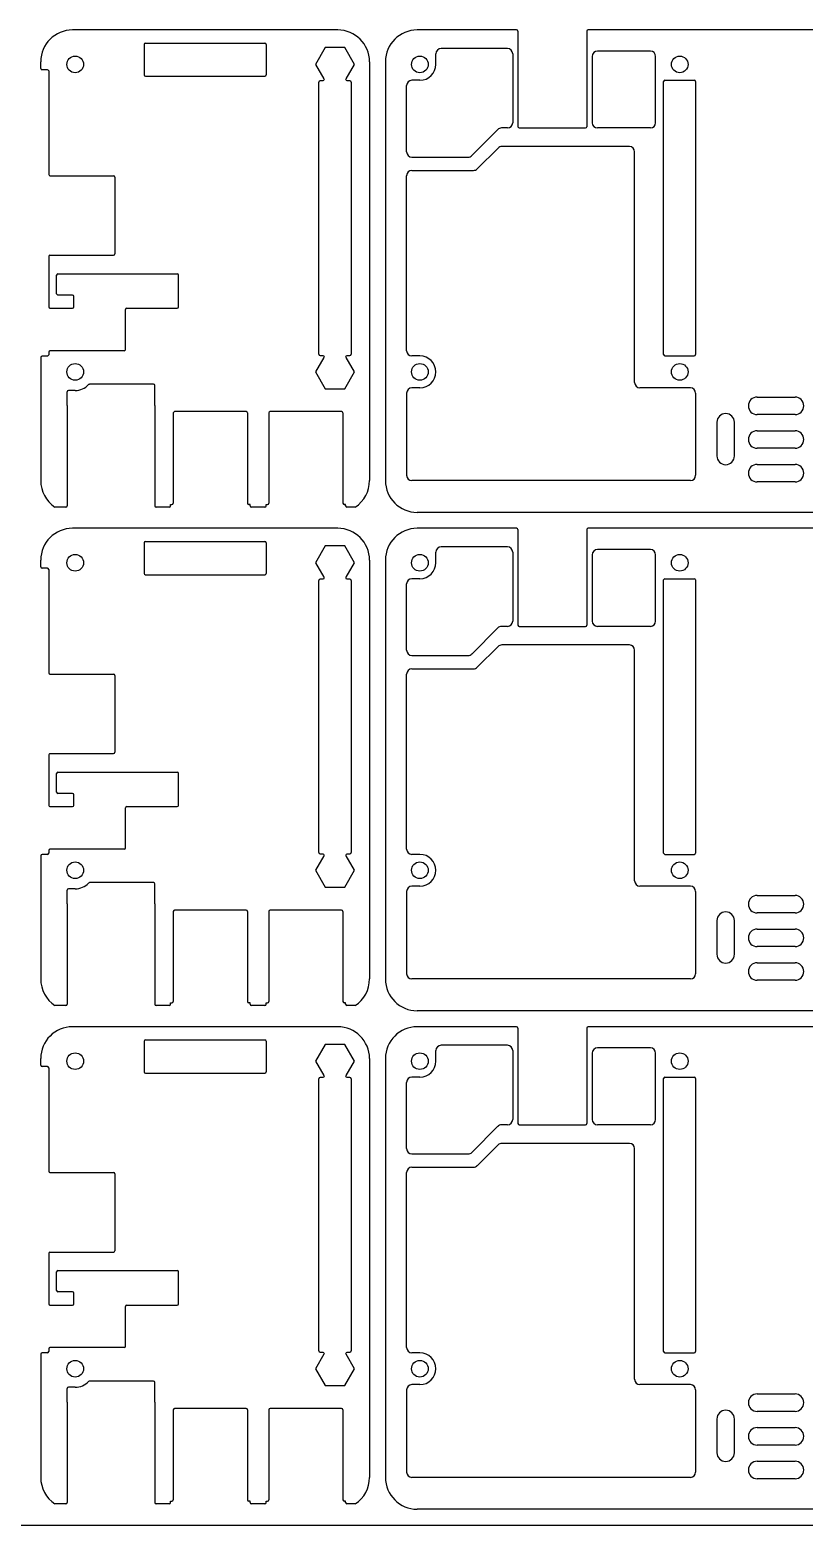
# Model space of a CAD drawing. Extents: x 0 to 610, y 0 to 610.
# Drawn here: x 299 to 444.9, y 0 to 282 of the extents above; entities that cross this region are included whole.
import ezdxf

# ---------------------------------------------------------------- set-up
doc = ezdxf.new("R2010")
doc.units = 0
doc.layers.get('0').update_dxf_attribs({"linetype": 'CONTINUOUS'})

msp = doc.modelspace()

# ---------------------------------------------------------------- linework, layer by layer
for p, q in [((357, 282), (307, 282)), ((390.75, 282), (372, 282)), ((590, 282), (404.25, 282)), ((389, 278.5), (376.5, 278.5)), ((415.96, 278), (406, 278)), ((416.96, 264.5), (416.96, 277)), ((302.5, 274.25), (302.5, 254.75)), ((363, 276), (363, 197)), ((366, 276), (366, 197)), ((353.46, 220.85), (353.46, 272.15)), ((359.54, 272.15), (359.54, 220.85)), ((418.46, 220.75), (418.46, 272.25)), ((424.5, 272.25), (424.5, 220.75)), ((302.5, 239.25), (302.5, 229.75)), ((301, 220.24), (301, 197)), ((370, 213.5), (370, 198)), ((306, 211.17), (306, 192.25)), ((322.5, 211.17), (322.5, 192.25)), ((326, 209.75), (326, 192.75)), ((339.75, 210), (326.25, 210)), ((340, 209.75), (340, 192.75)), ((344, 209.75), (344, 192.75)), ((357.75, 210), (344.25, 210)), ((358, 209.75), (358, 192.75)), ((423.5, 197), (371, 197)), ((305.75, 192), (303.68, 192)), ((325.25, 192), (322.75, 192)), ((343.25, 192), (340.75, 192)), ((360.32, 192), (358.75, 192)), ((590, 191), (372, 191)), ((357, 188), (307, 188)), ((390.75, 188), (372, 188)), ((590, 188), (404.25, 188)), ((389, 184.5), (376.5, 184.5)), ((415.96, 184), (406, 184)), ((363, 182), (363, 103)), ((366, 182), (366, 103)), ((416.96, 170.5), (416.96, 183)), ((302.5, 180.25), (302.5, 160.75)), ((353.46, 126.85), (353.46, 178.15)), ((359.54, 178.15), (359.54, 126.85)), ((418.46, 126.75), (418.46, 178.25)), ((424.5, 178.25), (424.5, 126.75)), ((302.5, 145.25), (302.5, 135.75)), ((301, 126.24), (301, 103)), ((370, 119.5), (370, 104)), ((306, 117.17), (306, 98.25)), ((322.5, 117.17), (322.5, 98.25)), ((326, 115.75), (326, 98.75)), ((339.75, 116), (326.25, 116)), ((340, 115.75), (340, 98.75)), ((344, 115.75), (344, 98.75)), ((357.75, 116), (344.25, 116)), ((358, 115.75), (358, 98.75)), ((423.5, 103), (371, 103)), ((305.75, 98), (303.68, 98)), ((325.25, 98), (322.75, 98)), ((343.25, 98), (340.75, 98)), ((360.32, 98), (358.75, 98)), ((590, 97), (372, 97)), ((357, 94), (307, 94)), ((390.75, 94), (372, 94)), ((590, 94), (404.25, 94)), ((389, 90.5), (376.5, 90.5)), ((363, 88), (363, 9)), ((366, 88), (366, 9)), ((415.96, 90), (406, 90)), ((416.96, 76.5), (416.96, 89)), ((302.5, 86.25), (302.5, 66.75)), ((353.46, 32.85), (353.46, 84.15)), ((359.54, 84.15), (359.54, 32.85)), ((418.46, 32.75), (418.46, 84.25)), ((424.5, 84.25), (424.5, 32.75)), ((302.5, 51.25), (302.5, 41.75)), ((301, 32.24), (301, 9)), ((370, 25.5), (370, 10)), ((306, 23.17), (306, 4.25)), ((322.5, 23.17), (322.5, 4.25)), ((326, 21.75), (326, 4.75)), ((339.75, 22), (326.25, 22)), ((340, 21.75), (340, 4.75)), ((344, 21.75), (344, 4.75)), ((357.75, 22), (344.25, 22)), ((358, 21.75), (358, 4.75)), ((423.5, 9), (371, 9)), ((305.75, 4), (303.68, 4)), ((325.25, 4), (322.75, 4)), ((343.25, 4), (340.75, 4)), ((360.32, 4), (358.75, 4)), ((590, 3), (372, 3)), ((0, 0), (610, 0))]:
    msp.add_line(p, q)
at = {"linetype": 'CONTINUOUS'}
for p, q in [((320.5, 279.25), (320.5, 273.5)), ((320.75, 279.5), (343.25, 279.5)), ((343.5, 279.25), (343.5, 273.5)), ((391, 281.75), (391, 263.75)), ((404, 281.75), (404, 263.75)), ((375.5, 275.5), (375.5, 277.5)), ((390, 277.5), (390, 264.5)), ((405, 277), (405, 264.5)), ((301, 274.75), (301, 276)), ((302.25, 274.5), (301.25, 274.5)), ((320.75, 273.25), (343.25, 273.25)), ((370, 259), (370, 271.5)), ((372.5, 272.5), (371, 272.5)), ((418.71, 272.5), (424.25, 272.5)), ((382.29, 258.29), (387.21, 263.21)), ((389, 263.5), (387.91, 263.5)), ((391.25, 263.5), (403.75, 263.5)), ((415.96, 263.5), (406, 263.5)), ((383.33, 255.79), (387.24, 259.71)), ((412, 260), (387.95, 260)), ((371, 258), (381.59, 258)), ((413, 215.5), (413, 259)), ((302.75, 254.5), (314.75, 254.5)), ((315, 254.25), (315, 239.75)), ((370, 221.5), (370, 254.5)), ((371, 255.5), (382.62, 255.5)), ((302.75, 239.5), (314.75, 239.5)), ((304, 232.25), (304, 235.75)), ((304.25, 236), (326.75, 236)), ((327, 229.75), (327, 235.75)), ((307, 232), (304.25, 232)), ((307.25, 229.75), (307.25, 231.75)), ((302.75, 229.5), (307, 229.5)), ((317, 221.75), (317, 229.25)), ((317.25, 229.5), (326.75, 229.5)), ((302.25, 220.49), (301.25, 220.49)), ((302.5, 221.25), (302.5, 220.74)), ((316.75, 221.5), (302.75, 221.5)), ((372.5, 220.5), (371, 220.5)), ((418.71, 220.5), (424.25, 220.5)), ((322.25, 215.17), (310.22, 215.17)), ((322.5, 211.17), (322.5, 214.92)), ((372.5, 214.5), (371, 214.5)), ((423.5, 214.5), (414, 214.5)), ((306, 211.17), (306, 213.75)), ((307.5, 214), (306.25, 214)), ((424.5, 213.5), (424.5, 198)), ((436.1, 212.75), (443.25, 212.75)), ((443.25, 209.45), (436.1, 209.45)), ((428.5, 208), (428.5, 201.65)), ((431.8, 201.65), (431.8, 208)), ((436.1, 206.4), (443.25, 206.4)), ((443.25, 203.1), (436.1, 203.1)), ((436.1, 200.05), (443.25, 200.05)), ((443.25, 196.75), (436.1, 196.75)), ((325.5, 192.25), (325.5, 192.5)), ((325.5, 192.5), (325.75, 192.5)), ((340.5, 192.5), (340.25, 192.5)), ((340.5, 192.25), (340.5, 192.5)), ((343.5, 192.25), (343.5, 192.5)), ((343.5, 192.5), (343.75, 192.5)), ((358.5, 192.5), (358.25, 192.5)), ((358.5, 192.25), (358.5, 192.5)), ((391, 187.75), (391, 169.75)), ((404, 187.75), (404, 169.75)), ((320.5, 185.25), (320.5, 179.5)), ((320.75, 185.5), (343.25, 185.5)), ((343.5, 185.25), (343.5, 179.5)), ((375.5, 181.5), (375.5, 183.5)), ((390, 183.5), (390, 170.5)), ((301, 180.75), (301, 182)), ((302.25, 180.5), (301.25, 180.5)), ((405, 183), (405, 170.5)), ((320.75, 179.25), (343.25, 179.25)), ((372.5, 178.5), (371, 178.5)), ((418.71, 178.5), (424.25, 178.5)), ((370, 165), (370, 177.5)), ((382.29, 164.29), (387.21, 169.21)), ((389, 169.5), (387.91, 169.5)), ((391.25, 169.5), (403.75, 169.5)), ((415.96, 169.5), (406, 169.5)), ((371, 164), (381.59, 164)), ((383.33, 161.79), (387.24, 165.71)), ((412, 166), (387.95, 166)), ((413, 121.5), (413, 165)), ((371, 161.5), (382.62, 161.5)), ((302.75, 160.5), (314.75, 160.5)), ((315, 160.25), (315, 145.75)), ((370, 127.5), (370, 160.5)), ((302.75, 145.5), (314.75, 145.5)), ((304, 138.25), (304, 141.75)), ((304.25, 142), (326.75, 142)), ((327, 135.75), (327, 141.75)), ((302.75, 135.5), (307, 135.5)), ((307, 138), (304.25, 138)), ((307.25, 135.75), (307.25, 137.75)), ((317.25, 135.5), (326.75, 135.5)), ((317, 127.75), (317, 135.25)), ((302.5, 127.25), (302.5, 126.74)), ((316.75, 127.5), (302.75, 127.5)), ((302.25, 126.49), (301.25, 126.49)), ((372.5, 126.5), (371, 126.5)), ((418.71, 126.5), (424.25, 126.5)), ((306, 117.17), (306, 119.75)), ((307.5, 120), (306.25, 120)), ((322.25, 121.17), (310.22, 121.17)), ((322.5, 117.17), (322.5, 120.92)), ((372.5, 120.5), (371, 120.5)), ((423.5, 120.5), (414, 120.5)), ((424.5, 119.5), (424.5, 104)), ((436.1, 118.75), (443.25, 118.75)), ((428.5, 114), (428.5, 107.65)), ((431.8, 107.65), (431.8, 114)), ((443.25, 115.45), (436.1, 115.45)), ((436.1, 112.4), (443.25, 112.4)), ((443.25, 109.1), (436.1, 109.1)), ((436.1, 106.05), (443.25, 106.05)), ((443.25, 102.75), (436.1, 102.75)), ((325.5, 98.25), (325.5, 98.5)), ((325.5, 98.5), (325.75, 98.5)), ((340.5, 98.5), (340.25, 98.5)), ((340.5, 98.25), (340.5, 98.5)), ((343.5, 98.25), (343.5, 98.5)), ((343.5, 98.5), (343.75, 98.5)), ((358.5, 98.5), (358.25, 98.5)), ((358.5, 98.25), (358.5, 98.5)), ((391, 93.75), (391, 75.75)), ((404, 93.75), (404, 75.75)), ((320.5, 91.25), (320.5, 85.5)), ((320.75, 91.5), (343.25, 91.5)), ((343.5, 91.25), (343.5, 85.5)), ((301, 86.75), (301, 88)), ((375.5, 87.5), (375.5, 89.5)), ((390, 89.5), (390, 76.5)), ((405, 89), (405, 76.5)), ((302.25, 86.5), (301.25, 86.5)), ((320.75, 85.25), (343.25, 85.25)), ((370, 71), (370, 83.5)), ((372.5, 84.5), (371, 84.5)), ((418.71, 84.5), (424.25, 84.5)), ((382.29, 70.29), (387.21, 75.21)), ((389, 75.5), (387.91, 75.5)), ((391.25, 75.5), (403.75, 75.5)), ((415.96, 75.5), (406, 75.5)), ((383.33, 67.79), (387.24, 71.71)), ((412, 72), (387.95, 72)), ((413, 27.5), (413, 71)), ((371, 70), (381.59, 70)), ((302.75, 66.5), (314.75, 66.5)), ((315, 66.25), (315, 51.75)), ((370, 33.5), (370, 66.5)), ((371, 67.5), (382.62, 67.5)), ((302.75, 51.5), (314.75, 51.5)), ((304.25, 48), (326.75, 48)), ((304, 44.25), (304, 47.75)), ((327, 41.75), (327, 47.75)), ((307, 44), (304.25, 44)), ((307.25, 41.75), (307.25, 43.75)), ((302.75, 41.5), (307, 41.5)), ((317, 33.75), (317, 41.25)), ((317.25, 41.5), (326.75, 41.5)), ((302.25, 32.49), (301.25, 32.49)), ((302.5, 33.25), (302.5, 32.74)), ((316.75, 33.5), (302.75, 33.5)), ((372.5, 32.5), (371, 32.5)), ((418.71, 32.5), (424.25, 32.5)), ((306, 23.17), (306, 25.75)), ((307.5, 26), (306.25, 26)), ((322.25, 27.17), (310.22, 27.17)), ((322.5, 23.17), (322.5, 26.92)), ((372.5, 26.5), (371, 26.5)), ((423.5, 26.5), (414, 26.5)), ((424.5, 25.5), (424.5, 10)), ((436.1, 24.75), (443.25, 24.75)), ((428.5, 20), (428.5, 13.65)), ((431.8, 13.65), (431.8, 20)), ((443.25, 21.45), (436.1, 21.45)), ((436.1, 18.4), (443.25, 18.4)), ((443.25, 15.1), (436.1, 15.1)), ((436.1, 12.05), (443.25, 12.05)), ((443.25, 8.75), (436.1, 8.75)), ((325.5, 4.25), (325.5, 4.5)), ((325.5, 4.5), (325.75, 4.5)), ((340.5, 4.5), (340.25, 4.5)), ((340.5, 4.25), (340.5, 4.5)), ((343.5, 4.25), (343.5, 4.5)), ((343.5, 4.5), (343.75, 4.5)), ((358.5, 4.5), (358.25, 4.5)), ((358.5, 4.25), (358.5, 4.5))]:
    msp.add_line(p, q, dxfattribs=at)
for points in [[(359.29, 272.4), (358.81, 272.4, -0.57735), (358.59, 272.77), (360.17, 275.5), (358.33, 278.68), (354.67, 278.68), (352.83, 275.5), (354.41, 272.77, -0.57735), (354.19, 272.4), (353.71, 272.4)], [(353.71, 220.6), (354.19, 220.6, -0.57735), (354.41, 220.22), (352.83, 217.5), (354.67, 214.32), (358.33, 214.32), (360.17, 217.5), (358.59, 220.22, -0.57735), (358.81, 220.6), (359.29, 220.6)], [(359.29, 178.4), (358.81, 178.4, -0.57735), (358.59, 178.78), (360.17, 181.5), (358.33, 184.68), (354.67, 184.68), (352.83, 181.5), (354.41, 178.78, -0.57735), (354.19, 178.4), (353.71, 178.4)], [(353.71, 126.6), (354.19, 126.6, -0.57735), (354.41, 126.22), (352.83, 123.5), (354.67, 120.33), (358.33, 120.33), (360.17, 123.5), (358.59, 126.22, -0.57735), (358.81, 126.6), (359.29, 126.6)], [(359.29, 84.4), (358.81, 84.4, -0.57735), (358.59, 84.78), (360.17, 87.5), (358.33, 90.67), (354.67, 90.67), (352.83, 87.5), (354.41, 84.78, -0.57735), (354.19, 84.4), (353.71, 84.4)], [(353.71, 32.6), (354.19, 32.6, -0.57735), (354.41, 32.23), (352.83, 29.5), (354.67, 26.32), (358.33, 26.32), (360.17, 29.5), (358.59, 32.23, -0.57735), (358.81, 32.6), (359.29, 32.6)]]:
    msp.add_lwpolyline(points, format="xyb", dxfattribs=at)
for centre in [(307.5, 275.5), (372.5, 275.5), (421.5, 275.5), (307.5, 181.5), (372.5, 181.5), (421.5, 181.5), (307.5, 87.5), (372.5, 87.5), (421.5, 87.5)]:
    msp.add_circle(centre, 1.57)
for centre in [(307.5, 217.5), (372.5, 217.5), (421.5, 217.5), (307.5, 123.5), (372.5, 123.5), (421.5, 123.5), (307.5, 29.5), (372.5, 29.5), (421.5, 29.5)]:
    msp.add_circle(centre, 1.57, dxfattribs=at)
for centre, radius, start, end in [((307, 276), 6, 90, 180), ((390.75, 281.75), 0.25, 0, 90), ((404.25, 281.75), 0.25, 90, 180), ((320.75, 279.25), 0.25, 90, 180), ((343.25, 279.25), 0.25, 0, 90), ((376.5, 277.5), 1, 90, 180), ((389, 277.5), 1, 0, 90), ((406, 277), 1, 90, 180), ((301.25, 274.75), 0.25, 180, 270), ((302.25, 274.25), 0.25, 0, 90), ((372.5, 275.5), 3, 270, 0), ((320.75, 273.5), 0.25, 180, 270), ((343.25, 273.5), 0.25, 270, 0), ((371, 271.5), 1, 90, 180), ((418.71, 272.25), 0.25, 90, 180), ((424.25, 272.25), 0.25, 0, 90), ((387.91, 262.5), 1, 90, 135), ((389, 264.5), 1, 270, 0), ((391.25, 263.75), 0.25, 180, 270), ((403.75, 263.75), 0.25, 270, 0), ((406, 264.5), 1, 180, 270), ((415.96, 264.5), 1, 270, 0), ((387.95, 259), 1, 90, 135), ((412, 259), 1, 0, 90), ((371, 259), 1, 180, 270), ((381.59, 259), 1, 270, 315), ((302.75, 254.75), 0.25, 180, 270), ((314.75, 254.25), 0.25, 0, 90), ((371, 254.5), 1, 90, 180), ((382.62, 256.5), 1, 270, 315), ((314.75, 239.75), 0.25, 270, 0), ((302.75, 239.25), 0.25, 90, 180), ((304.25, 235.75), 0.25, 90, 180), ((326.75, 235.75), 0.25, 0, 90), ((304.25, 232.25), 0.25, 180, 270), ((307, 231.75), 0.25, 0, 90), ((302.75, 229.75), 0.25, 180, 270), ((307, 229.75), 0.25, 270, 0), ((317.25, 229.25), 0.25, 90, 180), ((326.75, 229.75), 0.25, 270, 0), ((301.25, 220.24), 0.25, 90, 180), ((302.25, 220.74), 0.25, 270, 0), ((302.75, 221.25), 0.25, 90, 180), ((316.75, 221.75), 0.25, 270, 0), ((371, 221.5), 1, 180, 270), ((372.5, 217.5), 3, 270, 90), ((418.71, 220.75), 0.25, 180, 270), ((424.25, 220.75), 0.25, 270, 0), ((307.5, 217.5), 3.5, 270, 316.5737), ((310.22, 214.92), 0.25, 90, 136.5737), ((322.25, 214.92), 0.25, 0, 90), ((371, 213.5), 1, 90, 180), ((414, 215.5), 1, 180, 270), ((423.5, 213.5), 1, 0, 90), ((306.25, 213.75), 0.25, 90, 180), ((436.1, 211.1), 1.65, 90, 270), ((443.25, 211.1), 1.65, 270, 90), ((430.15, 208), 1.65, 0, 180), ((436.1, 204.75), 1.65, 90, 270), ((443.25, 204.75), 1.65, 270, 90), ((430.15, 201.65), 1.65, 180, 0), ((423.5, 198), 1, 270, 0), ((436.1, 198.4), 1.65, 90, 270), ((443.25, 198.4), 1.65, 270, 90), ((325.25, 192.25), 0.25, 270, 0), ((325.75, 192.75), 0.25, 270, 0), ((340.25, 192.75), 0.25, 180, 270), ((340.75, 192.25), 0.25, 180, 270), ((343.25, 192.25), 0.25, 270, 0), ((343.75, 192.75), 0.25, 270, 0), ((358.25, 192.75), 0.25, 180, 270), ((358.75, 192.25), 0.25, 180, 270), ((307, 182), 6, 90, 180), ((390.75, 187.75), 0.25, 0, 90), ((404.25, 187.75), 0.25, 90, 180), ((320.75, 185.25), 0.25, 90, 180), ((343.25, 185.25), 0.25, 0, 90), ((376.5, 183.5), 1, 90, 180), ((389, 183.5), 1, 0, 90), ((406, 183), 1, 90, 180), ((301.25, 180.75), 0.25, 180, 270), ((302.25, 180.25), 0.25, 0, 90), ((372.5, 181.5), 3, 270, 0), ((320.75, 179.5), 0.25, 180, 270), ((343.25, 179.5), 0.25, 270, 0), ((371, 177.5), 1, 90, 180), ((418.71, 178.25), 0.25, 90, 180), ((424.25, 178.25), 0.25, 0, 90), ((387.91, 168.5), 1, 90, 135), ((389, 170.5), 1, 270, 0), ((391.25, 169.75), 0.25, 180, 270), ((403.75, 169.75), 0.25, 270, 0), ((406, 170.5), 1, 180, 270), ((415.96, 170.5), 1, 270, 0), ((371, 165), 1, 180, 270), ((381.59, 165), 1, 270, 315), ((387.95, 165), 1, 90, 135), ((412, 165), 1, 0, 90), ((302.75, 160.75), 0.25, 180, 270), ((371, 160.5), 1, 90, 180), ((382.62, 162.5), 1, 270, 315), ((314.75, 160.25), 0.25, 0, 90), ((302.75, 145.25), 0.25, 90, 180), ((314.75, 145.75), 0.25, 270, 0), ((304.25, 141.75), 0.25, 90, 180), ((326.75, 141.75), 0.25, 0, 90), ((304.25, 138.25), 0.25, 180, 270), ((302.75, 135.75), 0.25, 180, 270), ((307, 137.75), 0.25, 0, 90), ((307, 135.75), 0.25, 270, 0), ((317.25, 135.25), 0.25, 90, 180), ((326.75, 135.75), 0.25, 270, 0), ((302.75, 127.25), 0.25, 90, 180), ((316.75, 127.75), 0.25, 270, 0), ((371, 127.5), 1, 180, 270), ((301.25, 126.24), 0.25, 90, 180), ((302.25, 126.74), 0.25, 270, 0), ((372.5, 123.5), 3, 270, 90), ((418.71, 126.75), 0.25, 180, 270), ((424.25, 126.75), 0.25, 270, 0), ((414, 121.5), 1, 180, 270), ((306.25, 119.75), 0.25, 90, 180), ((307.5, 123.5), 3.5, 270, 316.5737), ((310.22, 120.92), 0.25, 90, 136.5737), ((322.25, 120.92), 0.25, 0, 90), ((371, 119.5), 1, 90, 180), ((423.5, 119.5), 1, 0, 90), ((436.1, 117.1), 1.65, 90, 270), ((443.25, 117.1), 1.65, 270, 90), ((430.15, 114), 1.65, 0, 180), ((436.1, 110.75), 1.65, 90, 270), ((443.25, 110.75), 1.65, 270, 90), ((430.15, 107.65), 1.65, 180, 0), ((436.1, 104.4), 1.65, 90, 270), ((443.25, 104.4), 1.65, 270, 90), ((423.5, 104), 1, 270, 0), ((325.75, 98.75), 0.25, 270, 0), ((340.25, 98.75), 0.25, 180, 270), ((343.75, 98.75), 0.25, 270, 0), ((358.25, 98.75), 0.25, 180, 270), ((325.25, 98.25), 0.25, 270, 0), ((340.75, 98.25), 0.25, 180, 270), ((343.25, 98.25), 0.25, 270, 0), ((358.75, 98.25), 0.25, 180, 270), ((307, 88), 6, 90, 180), ((390.75, 93.75), 0.25, 0, 90), ((404.25, 93.75), 0.25, 90, 180), ((320.75, 91.25), 0.25, 90, 180), ((343.25, 91.25), 0.25, 0, 90), ((376.5, 89.5), 1, 90, 180), ((389, 89.5), 1, 0, 90), ((372.5, 87.5), 3, 270, 0), ((406, 89), 1, 90, 180), ((301.25, 86.75), 0.25, 180, 270), ((302.25, 86.25), 0.25, 0, 90), ((320.75, 85.5), 0.25, 180, 270), ((343.25, 85.5), 0.25, 270, 0), ((371, 83.5), 1, 90, 180), ((418.71, 84.25), 0.25, 90, 180), ((424.25, 84.25), 0.25, 0, 90), ((389, 76.5), 1, 270, 0), ((406, 76.5), 1, 180, 270), ((415.96, 76.5), 1, 270, 0), ((387.91, 74.5), 1, 90, 135), ((391.25, 75.75), 0.25, 180, 270), ((403.75, 75.75), 0.25, 270, 0), ((371, 71), 1, 180, 270), ((387.95, 71), 1, 90, 135), ((412, 71), 1, 0, 90), ((381.59, 71), 1, 270, 315), ((382.62, 68.5), 1, 270, 315), ((302.75, 66.75), 0.25, 180, 270), ((314.75, 66.25), 0.25, 0, 90), ((371, 66.5), 1, 90, 180), ((302.75, 51.25), 0.25, 90, 180), ((314.75, 51.75), 0.25, 270, 0), ((304.25, 47.75), 0.25, 90, 180), ((326.75, 47.75), 0.25, 0, 90), ((304.25, 44.25), 0.25, 180, 270), ((307, 43.75), 0.25, 0, 90), ((302.75, 41.75), 0.25, 180, 270), ((307, 41.75), 0.25, 270, 0), ((317.25, 41.25), 0.25, 90, 180), ((326.75, 41.75), 0.25, 270, 0), ((301.25, 32.24), 0.25, 90, 180), ((302.25, 32.74), 0.25, 270, 0), ((302.75, 33.25), 0.25, 90, 180), ((316.75, 33.75), 0.25, 270, 0), ((371, 33.5), 1, 180, 270), ((372.5, 29.5), 3, 270, 90), ((418.71, 32.75), 0.25, 180, 270), ((424.25, 32.75), 0.25, 270, 0), ((306.25, 25.75), 0.25, 90, 180), ((307.5, 29.5), 3.5, 270, 316.5737), ((310.22, 26.92), 0.25, 90, 136.5737), ((322.25, 26.92), 0.25, 0, 90), ((371, 25.5), 1, 90, 180), ((414, 27.5), 1, 180, 270), ((423.5, 25.5), 1, 0, 90), ((436.1, 23.1), 1.65, 90, 270), ((443.25, 23.1), 1.65, 270, 90), ((430.15, 20), 1.65, 0, 180), ((436.1, 16.75), 1.65, 90, 270), ((443.25, 16.75), 1.65, 270, 90), ((430.15, 13.65), 1.65, 180, 0), ((436.1, 10.4), 1.65, 90, 270), ((443.25, 10.4), 1.65, 270, 90), ((423.5, 10), 1, 270, 0), ((325.25, 4.25), 0.25, 270, 0), ((325.75, 4.75), 0.25, 270, 0), ((340.25, 4.75), 0.25, 180, 270), ((340.75, 4.25), 0.25, 180, 270), ((343.25, 4.25), 0.25, 270, 0), ((343.75, 4.75), 0.25, 270, 0), ((358.25, 4.75), 0.25, 180, 270), ((358.75, 4.25), 0.25, 180, 270)]:
    msp.add_arc(centre, radius, start, end, dxfattribs=at)
for centre, radius, start, end in [((357, 276), 6, 0, 90), ((372, 276), 6, 90, 180), ((415.96, 277), 1, 0, 90), ((353.71, 272.15), 0.25, 90, 180), ((359.29, 272.15), 0.25, 0, 90), ((353.71, 220.85), 0.25, 180, 270), ((359.29, 220.85), 0.25, 270, 0), ((326.25, 209.75), 0.25, 90, 180), ((339.75, 209.75), 0.25, 0, 90), ((344.25, 209.75), 0.25, 90, 180), ((357.75, 209.75), 0.25, 0, 90), ((371, 198), 1, 180, 270), ((307, 197), 6, 180, 236.4427), ((357, 197), 6, 303.5573, 0), ((372, 197), 6, 180, 270), ((305.75, 192.25), 0.25, 270, 0), ((322.75, 192.25), 0.25, 180, 270), ((357, 182), 6, 0, 90), ((372, 182), 6, 90, 180), ((415.96, 183), 1, 0, 90), ((353.71, 178.15), 0.25, 90, 180), ((359.29, 178.15), 0.25, 0, 90), ((353.71, 126.85), 0.25, 180, 270), ((359.29, 126.85), 0.25, 270, 0), ((326.25, 115.75), 0.25, 90, 180), ((339.75, 115.75), 0.25, 0, 90), ((344.25, 115.75), 0.25, 90, 180), ((357.75, 115.75), 0.25, 0, 90), ((307, 103), 6, 180, 236.4427), ((357, 103), 6, 303.5573, 0), ((372, 103), 6, 180, 270), ((371, 104), 1, 180, 270), ((305.75, 98.25), 0.25, 270, 0), ((322.75, 98.25), 0.25, 180, 270), ((357, 88), 6, 0, 90), ((372, 88), 6, 90, 180), ((415.96, 89), 1, 0, 90), ((353.71, 84.15), 0.25, 90, 180), ((359.29, 84.15), 0.25, 0, 90), ((353.71, 32.85), 0.25, 180, 270), ((359.29, 32.85), 0.25, 270, 0), ((326.25, 21.75), 0.25, 90, 180), ((339.75, 21.75), 0.25, 0, 90), ((344.25, 21.75), 0.25, 90, 180), ((357.75, 21.75), 0.25, 0, 90), ((307, 9), 6, 180, 236.4427), ((357, 9), 6, 303.5573, 0), ((372, 9), 6, 180, 270), ((371, 10), 1, 180, 270), ((305.75, 4.25), 0.25, 270, 0), ((322.75, 4.25), 0.25, 180, 270)]:
    msp.add_arc(centre, radius, start, end)

doc.saveas('drawing.dxf')
